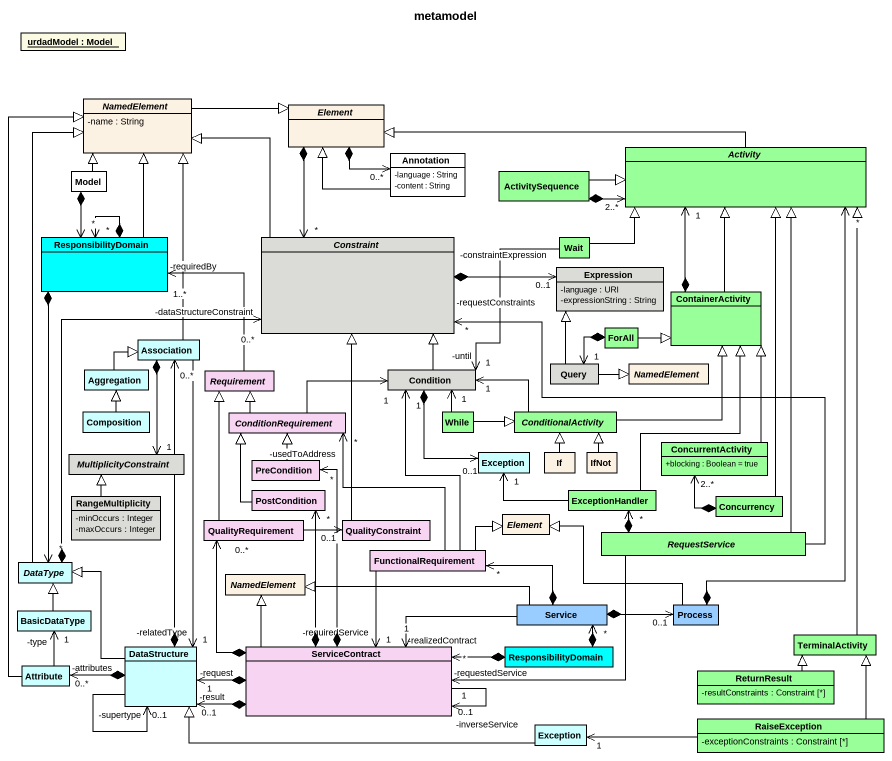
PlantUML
@startuml
title metamodel
hide circle
hide empty members
skinparam classAttributeIconSize 0
object "urdadModel : Model" as urdadModel #FBFAE3
abstract class NamedElement {
  -name : String
}
abstract class Element
class "Annotation" as Annotation_ #FFFFFF {
  -language : String
  -content : String
}
abstract class Activity #99FF99
class Model #FFFFFF
class ActivitySequence #99FF99
class ResponsibilityDomain #00FFFF
abstract class Constraint #DBDBD7
class Wait #99FF99
class Expression #DBDBD7 {
  -language : URI
  -expressionString : String
}
class ContainerActivity #99FF99
class Association #CCFFFF
class ForAll #99FF99
class Aggregation #CCFFFF
abstract class Requirement #F6D4F2
class Condition #DBDBD7
class Query #DBDBD7
abstract class "NamedElement" as NamedElement_2
class Composition #CCFFFF
abstract class ConditionRequirement #F6D4F2
class "While" as While_ #99FF99
abstract class ConditionalActivity #99FF99
abstract class MultiplicityConstraint #DBDBD7
class PreCondition #F6D4F2
class "Exception" as Exception_ #CCFFFF
class "If" as If_
class IfNot
class ConcurrentActivity #99FF99 {
  +blocking : Boolean = true
}
class RangeMultiplicity #DBDBD7 {
  -minOccurs : Integer
  -maxOccurs : Integer
}
class PostCondition #F6D4F2
class ExceptionHandler #99FF99
class Concurrency #99FF99
class QualityRequirement #F6D4F2
class QualityConstraint #F6D4F2
class FunctionalRequirement #F6D4F2
abstract class "Element" as Element_2
abstract class RequestService #99FF99
abstract class DataType #CCFFFF
abstract class "NamedElement" as NamedElement_3
class BasicDataType #CCFFFF
class Service #99CCFF
class "Process" as Process_ #99CCFF
class Attribute #CCFFFF
class DataStructure #CCFFFF
class ServiceContract #F6D4F2
class "ResponsibilityDomain" as ResponsibilityDomain_2 #00FFFF
class TerminalActivity #99FF99
class ReturnResult #99FF99 {
  -resultConstraints : Constraint [*]
}
class "Exception" as Exception__2 #CCFFFF
class RaiseException #99FF99 {
  -exceptionConstraints : Constraint [*]
}
NamedElement -right-|> Element
Element *-right-> "0..*" Annotation_
Element *--> "*" Constraint
Annotation_ -left-|> Element
Activity -left-|> Element
Model -up-|> NamedElement
Model *--> "*" ResponsibilityDomain
ActivitySequence -right-|> Activity
ActivitySequence *-right-> "2..*" Activity
ResponsibilityDomain -up-|> NamedElement
ResponsibilityDomain *--> "*" ResponsibilityDomain
ResponsibilityDomain *--> "*" DataType
Constraint -up-|> NamedElement
Constraint *-right-> "-constraintExpression\n0..1" Expression
Constraint "-requestConstraints\n*" <-- RequestService
Wait -right-|> Activity
Wait --> "1\n-until" Condition
ContainerActivity -up-|> Activity
ContainerActivity *-up-> "1" Activity
Association -up-|> NamedElement
Association *--> "1" MultiplicityConstraint
Association --> "1\n-relatedType" DataStructure
ForAll -right-|> ContainerActivity
ForAll *--> "1" Query
Aggregation -right-|> Association
Requirement -up-> "-requiredBy\n1..*" ResponsibilityDomain
Condition -up-|> Constraint
Condition *--> "0..1" Exception_
Query -up-|> Expression
Query -right-|> NamedElement_2
Composition -up-|> Aggregation
ConditionRequirement -up-|> Requirement
ConditionRequirement -right-> "1" Condition
While_ -up-> "1" Condition
While_ -right-|> ConditionalActivity
ConditionalActivity -up-|> ContainerActivity
ConditionalActivity -left-> "1" Condition
PreCondition -up-|> ConditionRequirement
If_ -up-|> ConditionalActivity
IfNot -up-|> ConditionalActivity
ConcurrentActivity -up-|> ContainerActivity
RangeMultiplicity -up-|> MultiplicityConstraint
PostCondition -up-|> ConditionRequirement
ExceptionHandler -up-|> ContainerActivity
ExceptionHandler -left-> "1" Exception_
Concurrency -up-|> Activity
Concurrency *-up-> "2..*" ConcurrentActivity
QualityRequirement -up-|> Requirement
QualityRequirement -right-> "0..1" QualityConstraint
QualityConstraint -up-|> Constraint
FunctionalRequirement -up-> "1" Condition
FunctionalRequirement -up-> "*\n-usedToAddress" ConditionRequirement
FunctionalRequirement -right-|> Element_2
FunctionalRequirement --> "1\n-requiredService" ServiceContract
RequestService -up-|> Activity
RequestService *-left-> "*" ExceptionHandler
RequestService -left-> "1\n-requestedService" ServiceContract
DataType -up-|> NamedElement
DataType *-up-> "0..*\n-dataStructureConstraint" Constraint
BasicDataType -up-|> DataType
Service *-left-> "*" FunctionalRequirement
Service -left-|> NamedElement_3
Service *-right-> "0..1" Process_
Service -left-> "-realizedContract\n1" ServiceContract
Process_ *-up-> "*" Activity
Process_ -left-|> Element_2
Attribute -up-|> NamedElement
Attribute -up-> "1\n-type" BasicDataType
DataStructure *-up-> "0..*" Association
DataStructure -up-|> DataType
DataStructure *-left-> "0..*\n-attributes" Attribute
DataStructure --> "0..1\n-supertype" DataStructure
ServiceContract *-up-> "*" PreCondition
ServiceContract *-up-> "*" PostCondition
ServiceContract *-up-> "0..*" QualityRequirement
ServiceContract -up-|> NamedElement_3
ServiceContract *-left-> "1\n-request" DataStructure
ServiceContract *-left-> "0..1\n-result" DataStructure
ServiceContract --> "0..1\n-inverseService" ServiceContract
ResponsibilityDomain_2 *-up-> "*" Service
ResponsibilityDomain_2 *-left-> "*" ServiceContract
TerminalActivity -up-|> Activity
ReturnResult -up-|> TerminalActivity
Exception__2 -left-|> DataStructure
RaiseException -up-|> TerminalActivity
RaiseException -left-> "1" Exception__2
@enduml
